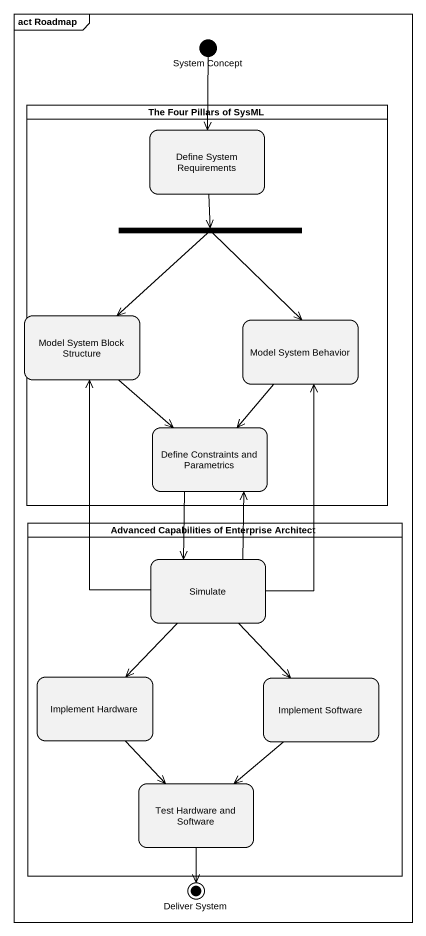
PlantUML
@startuml
mainframe act Roadmap
hide empty description
state "System Concept" as System_Concept <<start>>
state "The Four Pillars of SysML" as The_Four_Pillars_of_SysML <<partition>> {
  state "Define System Requirements" as Define_System_Requirements
  state fork1 <<fork>>
  state "Model System Block Structure" as Model_System_Block_Structure
  state "Model System Behavior" as Model_System_Behavior
  state "Define Constraints and Parametrics" as Define_Constraints_and
}
state "Advanced Capabilities of Enterprise Architect" as Advanced_Capabilities_of <<partition>> {
  state Simulate
  state "Implement Hardware" as Implement_Hardware
  state "Implement Software" as Implement_Software
  state "Test Hardware and Software" as Test_Hardware_and_Software
}
state "Deliver System" as Deliver_System <<end>>
System_Concept --> Define_System_Requirements
Define_System_Requirements --> fork1
fork1 --> Model_System_Block_Structure
fork1 --> Model_System_Behavior
Model_System_Block_Structure --> Define_Constraints_and
Model_System_Behavior --> Define_Constraints_and
Define_Constraints_and --> Simulate
Simulate -up-> Model_System_Block_Structure
Simulate -up-> Model_System_Behavior
Simulate -up-> Define_Constraints_and
Simulate --> Implement_Hardware
Simulate --> Implement_Software
Implement_Hardware --> Test_Hardware_and_Software
Implement_Software --> Test_Hardware_and_Software
Test_Hardware_and_Software --> Deliver_System
@enduml
